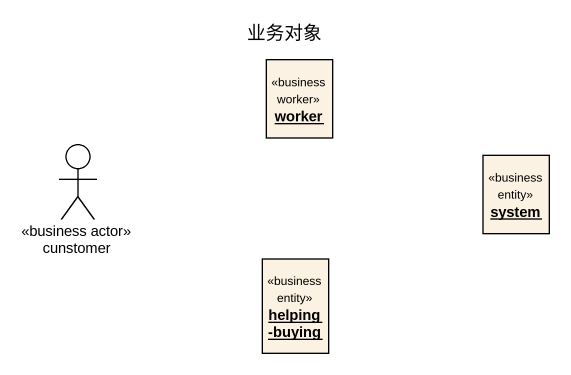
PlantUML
@startuml
title 业务对象
allowmixing
hide circle
hide empty members
object worker <<business worker>>
actor cunstomer <<business actor>>
object system <<business entity>>
object "helping-buying" as helping_buying <<business entity>>
@enduml
